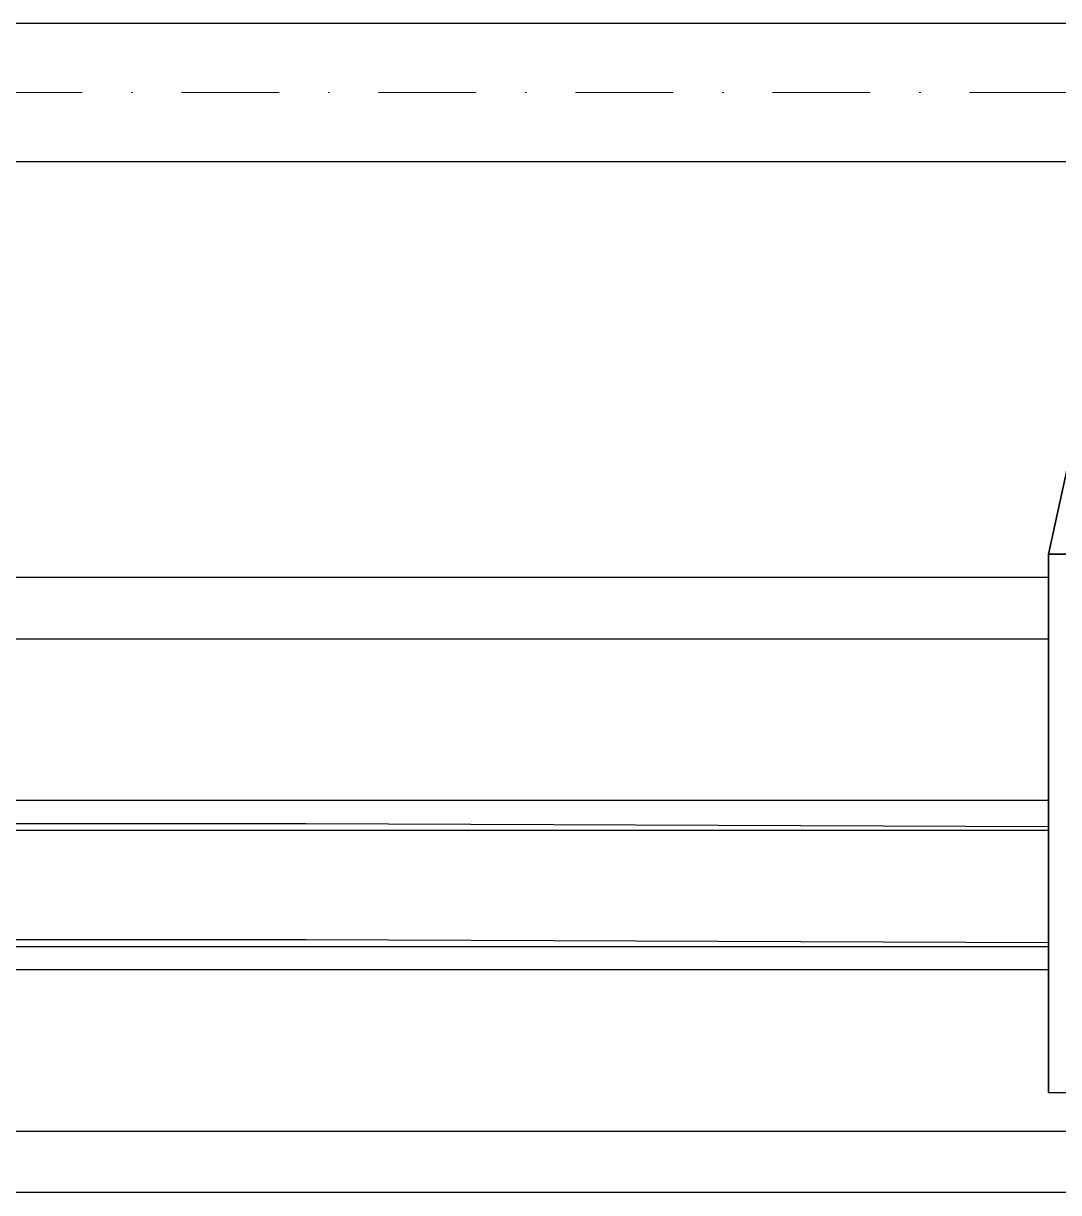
# Model space of a CAD drawing. Header units: millimetres. Extents: x -3183 to 3067, y 1033 to 2218.
# Drawn here: x 2050.1 to 2117.3, y 1499.5 to 1575.5 of the extents above; entities that cross this region are included whole.
import ezdxf

# ---------------------------------------------------------------- set-up
doc = ezdxf.new("R2010")
doc.units = ezdxf.units.MM
doc.linetypes.add('KRESKAKROPKA2', pattern=[12.7, 6.35, -3.175, 0, -3.175])
doc.layers.add('Kontury', color=7, linetype='Continuous', lineweight=35)
doc.layers.add('oś', color=7, linetype='KRESKAKROPKA2', lineweight=13)

msp = doc.modelspace()

# ---------------------------------------------------------------- linework, layer by layer
for p, q in [((2119.98046, 1575.51544), (2048.73317, 1575.51544)), ((2119.98046, 1566.51544), (2048.73317, 1566.51544)), ((1982.77357, 1539.51544), (2068.43833, 1539.51544)), ((2068.43833, 1539.51544), (2116.68046, 1539.51544)), ((1982.77357, 1535.51544), (2068.43833, 1535.51544)), ((2068.43833, 1535.51544), (2116.68046, 1535.51544)), ((1982.77357, 1525.01544), (2068.43833, 1525.01544)), ((2068.43833, 1525.01544), (2116.68046, 1525.01544)), ((1982.77357, 1523.51544), (2068.43833, 1523.51544)), ((1982.77357, 1523.07305), (2068.43833, 1523.07305)), ((2068.43833, 1523.51544), (2116.68046, 1523.32279)), ((2068.43833, 1523.07305), (2116.68046, 1523.07305)), ((1982.77357, 1515.95783), (2068.43833, 1515.95783)), ((1982.77357, 1515.51544), (2068.43833, 1515.51544)), ((2068.43833, 1515.95783), (2116.68046, 1515.76518)), ((2068.43833, 1515.51544), (2116.68046, 1515.51544)), ((1982.77357, 1514.01544), (2068.43833, 1514.01544)), ((2068.43833, 1514.01544), (2116.68046, 1514.01544)), ((2116.68046, 1506.01544), (2148.68046, 1506.01544)), ((1868.51665, 1503.51544), (2068.43833, 1503.51544)), ((2068.43833, 1503.51544), (2179.22078, 1503.51544)), ((2068.43833, 1499.51544), (1931.38314, 1499.51544)), ((2179.22078, 1499.51544), (2068.43833, 1499.51544))]:
    msp.add_line(p, q)
at = {"layer": 'Kontury'}
for p, q in [((2118.45439, 1549.14544), (2116.68046, 1541.01544)), ((2116.68046, 1541.01544), (2119.57157, 1541.01544)), ((2116.68046, 1506.01544), (2116.68046, 1541.01544))]:
    msp.add_line(p, q, dxfattribs=at)
at = {"layer": 'oś'}
msp.add_line((2233.1088, 1571.01544), (1866.30001, 1571.01544), dxfattribs=at)

doc.saveas('drawing.dxf')
